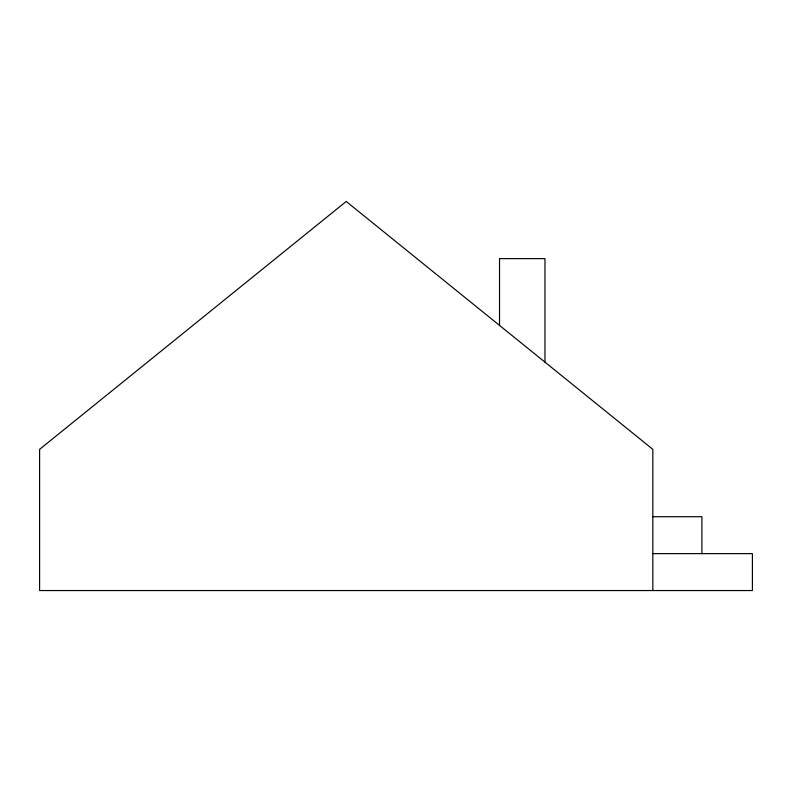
<?xml version="1.0" encoding="UTF-8"?>
<svg xmlns="http://www.w3.org/2000/svg" width="792" height="792" viewBox="0 0 792 792"><rect width="100%" height="100%" fill="white"/><g stroke="black" fill="none" stroke-linecap="round" stroke-linejoin="round"><path stroke-width="1.19" d="M652.836 516.711L701.91 516.711L701.91 553.628M652.836 553.628L752.4 553.628L752.4 590.545L39.6 590.545L39.6 449.351L346.213 201.455L652.836 449.351L652.836 590.545M544.975 362.152L544.975 258.628L499.524 258.628L499.524 325.403"/></g></svg>
